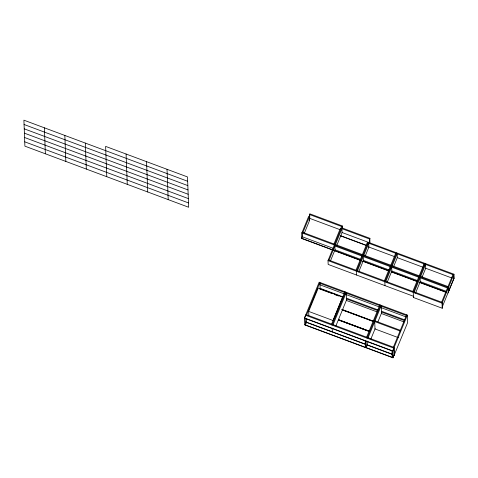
<?xml version="1.0" encoding="UTF-8"?>
<svg xmlns="http://www.w3.org/2000/svg" width="478" height="478" viewBox="0 0 478 478"><rect width="100%" height="100%" fill="white"/><g stroke="black" fill="none" stroke-linecap="round" stroke-linejoin="round"><path stroke-width="0.72" d="M333.178 248.297L302.054 236.682L301.911 232.864L308.698 216.301L309.439 216.576L309.583 220.4L304.211 233.497M340.019 229.673L309.589 218.321L309.732 213.791L342.236 225.921L342.338 228.466M302.933 232.433L309.439 216.576M302.054 236.682L302.198 232.159L448.77 286.842L448.92 290.66M309.589 218.321L309.804 215.703M333.19 250.245L301.534 238.432L302.365 236.156M309.368 219.085L309.935 217.95M301.534 238.432L302.377 236.383M333.967 244.007L340.473 228.155L369.619 239.03L369.769 242.854L369.912 238.325L341.495 227.725L328.01 260.612L328.159 264.43L413.398 296.235M394.093 354.849L392.976 357.825L304.749 324.909L304.48 317.984L319.161 282.193L407.387 315.11L407.674 322.495L394.069 355.429M342.021 228.538L342.236 225.921M305.615 315.462L304.492 318.211L392.719 351.127L393.848 348.378M306.631 314.805L319.896 282.468L320.152 289.118M329.037 260.175L334.863 245.973L335.012 249.791L330.573 260.618M335.442 244.557L341.943 228.705L342.093 232.523L336.721 245.62M308.663 311.417L318.24 288.067L342.601 297.155L333.023 320.505L308.663 311.417L308.818 315.468M344.638 294.018L319.663 284.703L319.955 283.998M319.83 289.035L320.123 288.324L343.013 296.868M331.607 324.12L344.871 291.783M332.055 325.1L345.606 292.058M333.082 324.67L346.347 292.333M355.979 270.225L361.804 256.023M362.384 254.607L367.277 242.681L453.664 274.91L453.813 278.728M368.305 242.25L356.427 271.211L356.57 275.029M369.619 239.03L369.912 238.325M357.448 270.781L363.28 256.572L363.423 260.391L358.709 271.892M363.86 255.162L368.747 243.23L368.897 247.048L365.365 255.664M377.076 311.895L346.341 300.429L346.568 298.194L378.002 309.923M335.903 325.865L346.628 299.724L346.43 294.55M384.39 280.831L390.215 266.622L390.269 267.895M390.795 265.212L395.688 253.28M396.716 252.85L384.838 281.811L384.987 285.629M385.865 281.381L391.691 267.172L391.841 270.996L387.12 282.492M392.271 265.762L397.164 253.83L397.308 257.654L393.776 266.27M366.614 337.181L379.879 304.844M367.062 338.161L380.613 305.119M368.09 337.731L381.348 305.394M403.91 321.909L381.342 313.49L381.575 311.256L404.824 319.925M370.91 338.926L375.146 328.607M377.967 321.724L381.635 312.779L381.432 307.611M412.807 291.431L418.632 277.222M419.212 275.812L424.106 263.88L424.153 265.153M425.127 263.45L413.255 292.411L413.446 297.507L442.27 308.256L442.365 302.46L328.302 259.901M414.277 291.98L420.102 277.772L420.252 281.596L415.537 293.092M420.682 276.362L425.575 264.43L425.725 268.254L422.188 276.87M413.446 297.507L413.739 296.796M393.388 347.171L406.653 314.835M392.976 357.825L392.713 350.9L407.387 315.11M441.63 302.18L447.456 287.977L447.504 289.25M448.035 286.561L452.929 274.635M442.27 308.256L442.078 303.166L453.951 274.205L342.051 232.511M442.514 306.279L454.1 278.023L453.951 274.205M309.439 214.497L341.949 226.626M308.848 220.125L309.583 220.4M340.808 235.756L366.297 245.268M340.814 235.989L366.309 245.495M368.162 246.773L394.493 256.602M397.266 257.636L423.604 267.459M425.671 268.236L451.752 277.963M187.669 181.27L23.9 120.175L24.898 146.154L188.667 207.255L187.501 176.938L105.62 146.393L106.779 176.705M24.067 124.501L187.836 185.601M24.235 128.833L188.003 189.933M301.911 232.864L448.484 287.547L448.627 291.365M334.128 245.698L448.191 288.252L448.34 292.07M24.396 133.165L188.165 194.259M334.964 249.779L360.609 259.345M363.382 260.379L389.02 269.945M391.793 270.978L417.437 280.544M420.204 281.578L446.279 291.305M301.528 238.205L333.184 250.018M334.032 250.335L360.908 260.361M363.137 261.191L388.632 270.703M391.548 271.791L417.043 281.303M419.278 282.134L446.536 292.303M334.044 250.562L360.227 260.331M362.455 261.161L388.638 270.93M391.56 272.018L417.055 281.53M419.284 282.367L445.849 292.273M24.563 137.497L188.332 198.591M24.731 141.823L188.499 202.923M328.01 260.612L442.078 303.166M344.578 292.494L319.609 283.173L319.663 284.703M378.946 306.816L346.114 294.567L346.054 293.044L379.586 305.55L379.628 306.571M405.738 316.812L381.121 307.629L381.062 306.099L406.36 315.54L406.402 316.561M320.523 289.292L328.852 292.399M330.238 292.912L332.318 293.689M334.397 294.466L338.561 296.019M346.281 298.899L377.716 310.628M381.283 311.961L404.537 320.636M375.009 320.858L400.313 330.298M341.901 309.403L373.222 321.091M400.02 331.003L374.716 321.563L375.003 328.948L398.252 337.623M341.836 309.565L373.856 321.509M342.541 310.055L373.169 321.479M338.508 319.633L369.135 331.057M338.442 319.788L369.07 331.218M338.52 319.866L369.141 331.29M338.454 320.021L369.076 331.445M305.896 314.53L394.129 347.446L394.41 354.831M304.48 317.984L392.713 350.9M305.866 321.933L365.61 344.226M367.002 344.746L392.008 354.073M305.872 322.166L365.622 344.453M367.008 344.973L392.02 354.306M304.737 324.682L392.97 357.598M454.028 278.22L447.946 293.056M394.123 355.536L393.836 348.151L305.609 315.235L305.669 316.902M391.984 350.852L392.229 357.323M367.277 242.681L367.325 243.953M367.176 341.119L367.319 344.859L366.19 347.608L365.945 341.137M365.204 340.862L365.455 347.333M340.473 228.155L340.521 229.428M332.168 328.057L332.312 331.75M306.464 318.617L306.601 322.208L305.472 324.956L305.227 318.485M167.031 169.302L168.196 199.619M146.561 161.666L147.726 191.977M126.09 154.03L127.256 184.341M85.311 143.083L86.309 169.069M64.841 135.447L65.839 161.433M44.37 127.811L45.368 153.791"/></g></svg>
